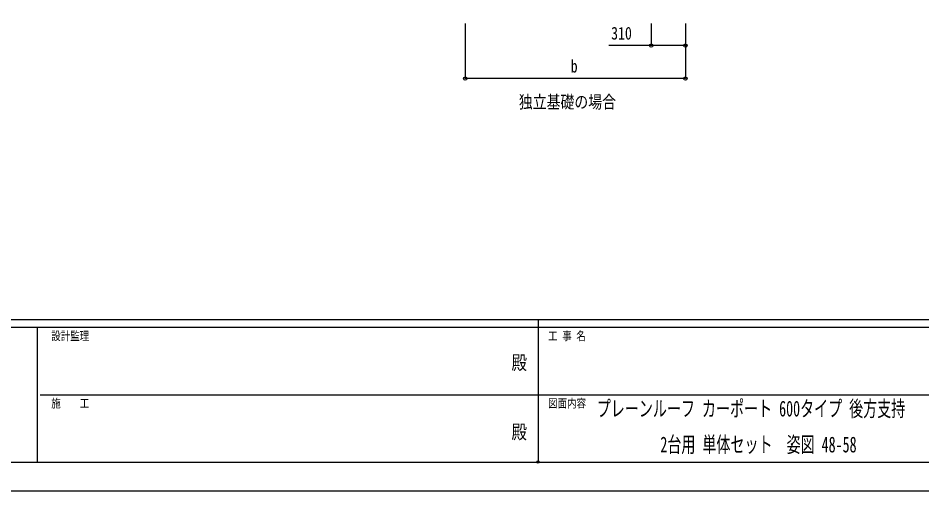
# Model space of a CAD drawing. Units: millimetres, scale not verified. Extents: x -14718 to 14718, y -10395 to 10395.
# Drawn here: x -4740 to 3470, y -10395 to -6095 of the extents above; entities that cross this region are included whole.
import ezdxf
from ezdxf.enums import TextEntityAlignment as Align

# ---------------------------------------------------------------- set-up
doc = ezdxf.new("R2010")
doc.units = ezdxf.units.MM
doc.header["$LTSCALE"] = 40
doc.header["$PDMODE"] = 32
doc.header["$PDSIZE"] = 20
for name, color, linetype in [('0-2_USER1', 3, 'Continuous'), ('0-6_YKK_D', 6, 'Continuous'), ('0-7_YKK_ZWAK', 7, 'Continuous')]:
    doc.layers.add(name, color=color, linetype=linetype)
doc.styles.add('ＭＳ ゴシック', font='')
doc.styles.get('ＭＳ ゴシック').set_extended_font_data('MS Gothic')

msp = doc.modelspace()

# ---------------------------------------------------------------- linework, layer by layer
at = {"layer": '0-6_YKK_D'}
for p, q in [((-678.54, -6144.77), (-678.54, -6645.77)), ((1011.46, -6144.77), (1011.46, -6345.77)), ((1321.46, -6144.77), (1321.46, -6345.77)), ((1321.46, -6144.77), (1321.46, -6645.77)), ((1321.46, -6644.77), (-678.54, -6644.77))]:
    msp.add_line(p, q, dxfattribs=at)
msp.add_lwpolyline([(1321.46, -6344.77), (1011.46, -6344.77), (626.36, -6344.77)], dxfattribs=at)
for centre in [(1011.46, -6344.77), (1321.46, -6344.77), (-678.54, -6644.77), (1321.46, -6644.77)]:
    msp.add_circle(centre, 14.88, dxfattribs=at)
at = {"layer": '0-7_YKK_ZWAK'}
for p, q in [((13632.57, -8837.5), (-13667.43, -8837.5)), ((-17.43, -8837.5), (-17.43, -10132.5)), ((-4567.43, -8907.5), (-13667.43, -8907.5)), ((-4567.43, -8907.5), (-4567.43, -10132.5)), ((-17.43, -8907.5), (-4567.43, -8907.5)), ((4532.57, -8907.5), (-17.43, -8907.5)), ((-4541.18, -9520), (-17.43, -9520)), ((-17.43, -9520), (4532.57, -9520)), ((-13667.43, -10132.5), (-4567.43, -10132.5)), ((-4567.43, -10132.5), (-17.43, -10132.5)), ((-17.43, -10132.5), (4532.57, -10132.5))]:
    msp.add_line(p, q, dxfattribs=at)
msp.add_lwpolyline([(-14717.5, -10395), (14717.5, -10395), (14717.5, 10395), (-14717.5, 10395)], close=True, dxfattribs=at)
msp.add_point((-17.43, -10132.5), dxfattribs=at)

# ---------------------------------------------------------------- texts
at = {"layer": '0-2_USER1', "style": 'ＭＳ ゴシック'}
for s, height, width, p in [('独立基礎の場合', 115.5, 0.8, (-191.4, -6949.77)), ('プレーンルーフ カーポート 600タイプ 後方支持', 143.7, 0.65, (516.44, -9760.92)), ('2台用 単体セット\u3000姿図 48-58', 143.7, 0.65, (1093.98, -10087.58))]:
    msp.add_text(s, height=height, dxfattribs=dict(at, width=width)).set_placement(p, align=Align.BOTTOM_LEFT)
at = {"layer": '0-6_YKK_D', "style": 'ＭＳ ゴシック', "width": 0.8}
for s, p in [('310', (646.36, -6324.77)), ('b', (279.46, -6624.77))]:
    msp.add_text(s, height=115.5, dxfattribs=at).set_placement(p, align=Align.BOTTOM_LEFT)
at = {"layer": '0-7_YKK_ZWAK', "style": 'ＭＳ ゴシック', "width": 0.8}
for s, height, p in [('設計監理', 76.98, (-4439.1, -9047.5)), ('工 事 名', 76.98, (74.44, -9047.5)), ('殿', 128.3, (-257.83, -9330.42)), ('施\u3000\u3000工', 76.98, (-4439.1, -9660)), ('図面内容', 76.98, (74.44, -9660)), ('殿', 128.3, (-257.83, -9960.42))]:
    msp.add_text(s, height=height, dxfattribs=at).set_placement(p, align=Align.BOTTOM_LEFT)

doc.saveas('drawing.dxf')
